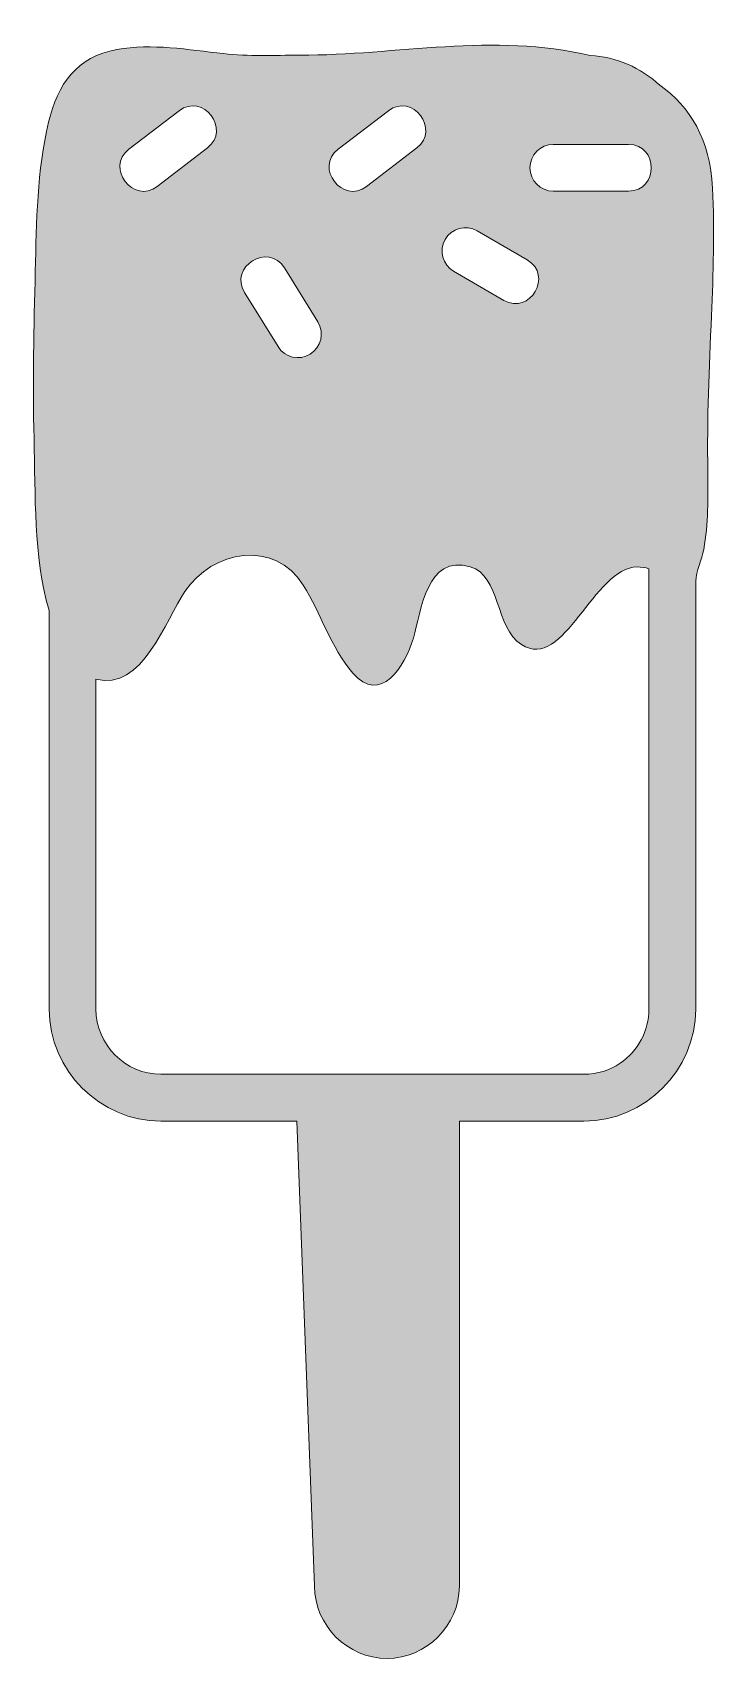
# Model space of a CAD drawing. Header units: inches. Extents: x 0 to 43, y 0 to 102.
import ezdxf

# ---------------------------------------------------------------- set-up
doc = ezdxf.new("R2010")
doc.units = ezdxf.units.IN
doc.header["$MEASUREMENT"] = 0
doc.layers.add('Layer 1', color=7, linetype='Continuous')

msp = doc.modelspace()

# ---------------------------------------------------------------- hatches: boundary and pattern name
at = {"layer": 'Layer 1', "true_color": 0xf77fb0}
h = msp.add_hatch(color=231, dxfattribs=at)
h.dxf.hatch_style = 2
edge = h.paths.add_edge_path()
edge.add_spline(control_points=[(39.49, 99.08), (38.29, 100.19), (36.73, 100.86), (35.1, 100.95), (29, 102.4), (22.91, 100.97), (16.78, 100.97), (15.18, 100.97), (13.57, 100.89), (11.97, 101.07), (9.77, 101.31), (7.49, 101.73), (5.27, 101.33), (2.73, 100.87), (1.53, 99.16), (0.96, 96.75), (0.23, 93.69), (0.19, 90.49), (0.12, 87.37), (0.04, 83.85), (-0.06, 80.35), (0.04, 76.84), (0.14, 73.26), (-0.01, 69.47), (0.99, 66), (0.99, 66), (0.99, 40.9), (0.99, 40.9), (0.99, 37.05), (4.2, 33.84), (8.04, 33.84), (8.04, 33.84), (16.61, 33.84), (16.61, 33.84), (16.61, 33.84), (17.72, 4.56), (17.72, 4.56), (17.72, 2.08), (19.8, 0), (22.29, 0), (24.77, 0), (26.85, 2.08), (26.85, 4.56), (26.85, 4.56), (26.85, 33.84), (26.85, 33.84), (26.85, 33.84), (34.69, 33.84), (34.69, 33.84), (38.54, 33.84), (41.75, 37.05), (41.75, 40.9), (41.75, 47.26), (41.75, 53.63), (41.75, 60), (41.75, 62.62), (41.75, 65.23), (41.75, 67.84), (41.75, 68.47), (42.15, 69.21), (42.26, 69.85), (42.53, 71.46), (42.54, 73.12), (42.51, 74.76), (42.46, 78.05), (42.59, 81.27), (42.74, 84.56), (42.86, 87.23), (42.93, 89.92), (42.81, 92.6), (42.67, 95.66), (41.39, 97.72), (39.49, 99.08)], knot_values=[0, 0, 0, 0, 1, 1, 1, 2, 2, 2, 3, 3, 3, 4, 4, 4, 5, 5, 5, 6, 6, 6, 7, 7, 7, 8, 8, 8, 9, 9, 9, 10, 10, 10, 11, 11, 11, 12, 12, 12, 13, 13, 13, 14, 14, 14, 15, 15, 15, 16, 16, 16, 17, 17, 17, 18, 18, 18, 19, 19, 19, 20, 20, 20, 21, 21, 21, 22, 22, 22, 23, 23, 23, 24, 24, 24, 24], degree=3, periodic=1)
edge = h.paths.add_edge_path()
edge.add_spline(control_points=[(25.95, 89.37), (26.36, 90.08), (27.26, 90.32), (27.97, 89.91), (27.97, 89.91), (31.13, 88.08), (31.13, 88.08), (32.78, 87.13), (31.3, 84.58), (29.66, 85.53), (29.66, 85.53), (26.49, 87.36), (26.49, 87.36), (25.79, 87.77), (25.55, 88.67), (25.95, 89.37)], knot_values=[0, 0, 0, 0, 1, 1, 1, 2, 2, 2, 3, 3, 3, 4, 4, 4, 5, 5, 5, 5], degree=3, periodic=1)
edge = h.paths.add_edge_path()
edge.add_spline(control_points=[(19.21, 95.05), (19.21, 95.05), (22.38, 97.47), (22.38, 97.47), (23.88, 98.63), (25.67, 96.29), (24.17, 95.14), (24.17, 95.14), (21, 92.71), (21, 92.71), (19.49, 91.55), (17.7, 93.89), (19.21, 95.05)], knot_values=[0, 0, 0, 0, 1, 1, 1, 2, 2, 2, 3, 3, 3, 4, 4, 4, 4], degree=3, periodic=1)
edge = h.paths.add_edge_path()
edge.add_spline(control_points=[(15.82, 87.58), (15.82, 87.58), (17.93, 84.17), (17.93, 84.17), (18.36, 83.48), (18.14, 82.57), (17.45, 82.14), (16.76, 81.72), (15.85, 81.93), (15.42, 82.62), (15.42, 82.62), (13.31, 86.03), (13.31, 86.03), (12.31, 87.65), (14.82, 89.2), (15.82, 87.58)], knot_values=[0, 0, 0, 0, 1, 1, 1, 2, 2, 2, 3, 3, 3, 4, 4, 4, 5, 5, 5, 5], degree=3, periodic=1)
edge = h.paths.add_edge_path()
edge.add_spline(control_points=[(6.02, 95.05), (6.02, 95.05), (9.18, 97.47), (9.18, 97.47), (10.69, 98.63), (12.48, 96.29), (10.97, 95.14), (10.97, 95.14), (7.81, 92.71), (7.81, 92.71), (6.3, 91.55), (4.51, 93.89), (6.02, 95.05)], knot_values=[0, 0, 0, 0, 1, 1, 1, 2, 2, 2, 3, 3, 3, 4, 4, 4, 4], degree=3, periodic=1)
edge = h.paths.add_edge_path()
edge.add_spline(control_points=[(38.8, 40.9), (38.8, 39.54), (38.11, 38.25), (36.99, 37.49), (36.33, 37.05), (35.55, 36.79), (34.69, 36.79), (34.69, 36.79), (8.04, 36.79), (8.04, 36.79), (5.8, 36.79), (3.94, 38.66), (3.94, 40.9), (3.94, 40.9), (3.94, 61.68), (3.94, 61.68), (6.86, 60.88), (8.35, 65.42), (9.54, 67.19), (11.3, 69.8), (15.2, 70.49), (17.01, 67.6), (18.13, 65.81), (18.74, 63.68), (20.13, 62.06), (21.88, 60.03), (23.43, 62.48), (23.95, 64.26), (24.45, 65.97), (24.78, 69.55), (27.53, 68.76), (29.45, 68.2), (29.08, 64.94), (30.77, 63.85), (33.44, 62.11), (35.32, 68.74), (38.07, 68.74), (38.31, 68.74), (38.57, 68.71), (38.8, 68.62), (38.8, 68.62), (38.8, 40.9), (38.8, 40.9)], knot_values=[0, 0, 0, 0, 1, 1, 1, 2, 2, 2, 3, 3, 3, 4, 4, 4, 5, 5, 5, 6, 6, 6, 7, 7, 7, 8, 8, 8, 9, 9, 9, 10, 10, 10, 11, 11, 11, 12, 12, 12, 13, 13, 13, 14, 14, 14, 14], degree=3, periodic=1)
edge = h.paths.add_edge_path()
edge.add_spline(control_points=[(37.52, 92.41), (37.52, 92.41), (32.77, 92.41), (32.77, 92.41), (31.96, 92.41), (31.3, 93.07), (31.3, 93.88), (31.3, 94.69), (31.96, 95.35), (32.77, 95.35), (32.77, 95.35), (37.52, 95.35), (37.52, 95.35), (39.42, 95.35), (39.42, 92.41), (37.52, 92.41)], knot_values=[0, 0, 0, 0, 1, 1, 1, 2, 2, 2, 3, 3, 3, 4, 4, 4, 5, 5, 5, 5], degree=3, periodic=1)

# ---------------------------------------------------------------- linework, layer by layer
at = {"layer": 'Layer 1', "lineweight": 0}
for points, knots in [([(39.49, 99.08), (38.29, 100.19), (36.73, 100.86), (35.1, 100.95), (29, 102.4), (22.91, 100.97), (16.78, 100.97), (15.18, 100.97), (13.57, 100.89), (11.97, 101.07), (9.77, 101.31), (7.49, 101.73), (5.27, 101.33), (2.73, 100.87), (1.53, 99.16), (0.96, 96.75), (0.23, 93.69), (0.19, 90.49), (0.12, 87.37), (0.04, 83.85), (-0.06, 80.35), (0.04, 76.84), (0.14, 73.26), (-0.01, 69.47), (0.99, 66), (0.99, 66), (0.99, 40.9), (0.99, 40.9), (0.99, 37.05), (4.2, 33.84), (8.04, 33.84), (8.04, 33.84), (16.61, 33.84), (16.61, 33.84), (16.61, 33.84), (17.72, 4.56), (17.72, 4.56), (17.72, 2.08), (19.8, 0), (22.29, 0), (24.77, 0), (26.85, 2.08), (26.85, 4.56), (26.85, 4.56), (26.85, 33.84), (26.85, 33.84), (26.85, 33.84), (34.69, 33.84), (34.69, 33.84), (38.54, 33.84), (41.75, 37.05), (41.75, 40.9), (41.75, 47.26), (41.75, 53.63), (41.75, 60), (41.75, 62.62), (41.75, 65.23), (41.75, 67.84), (41.75, 68.47), (42.15, 69.21), (42.26, 69.85), (42.53, 71.46), (42.54, 73.12), (42.51, 74.76), (42.46, 78.05), (42.59, 81.27), (42.74, 84.56), (42.86, 87.23), (42.93, 89.92), (42.81, 92.6), (42.67, 95.66), (41.39, 97.72), (39.49, 99.08)], [0, 0, 0, 0, 1, 1, 1, 2, 2, 2, 3, 3, 3, 4, 4, 4, 5, 5, 5, 6, 6, 6, 7, 7, 7, 8, 8, 8, 9, 9, 9, 10, 10, 10, 11, 11, 11, 12, 12, 12, 13, 13, 13, 14, 14, 14, 15, 15, 15, 16, 16, 16, 17, 17, 17, 18, 18, 18, 19, 19, 19, 20, 20, 20, 21, 21, 21, 22, 22, 22, 23, 23, 23, 24, 24, 24, 24]), ([(6.02, 95.05), (6.02, 95.05), (9.18, 97.47), (9.18, 97.47), (10.69, 98.63), (12.48, 96.29), (10.97, 95.14), (10.97, 95.14), (7.81, 92.71), (7.81, 92.71), (6.3, 91.55), (4.51, 93.89), (6.02, 95.05)], [0, 0, 0, 0, 1, 1, 1, 2, 2, 2, 3, 3, 3, 4, 4, 4, 4]), ([(19.21, 95.05), (19.21, 95.05), (22.38, 97.47), (22.38, 97.47), (23.88, 98.63), (25.67, 96.29), (24.17, 95.14), (24.17, 95.14), (21, 92.71), (21, 92.71), (19.49, 91.55), (17.7, 93.89), (19.21, 95.05)], [0, 0, 0, 0, 1, 1, 1, 2, 2, 2, 3, 3, 3, 4, 4, 4, 4]), ([(37.52, 92.41), (37.52, 92.41), (32.77, 92.41), (32.77, 92.41), (31.96, 92.41), (31.3, 93.07), (31.3, 93.88), (31.3, 94.69), (31.96, 95.35), (32.77, 95.35), (32.77, 95.35), (37.52, 95.35), (37.52, 95.35), (39.42, 95.35), (39.42, 92.41), (37.52, 92.41)], [0, 0, 0, 0, 1, 1, 1, 2, 2, 2, 3, 3, 3, 4, 4, 4, 5, 5, 5, 5]), ([(25.95, 89.37), (26.36, 90.08), (27.26, 90.32), (27.97, 89.91), (27.97, 89.91), (31.13, 88.08), (31.13, 88.08), (32.78, 87.13), (31.3, 84.58), (29.66, 85.53), (29.66, 85.53), (26.49, 87.36), (26.49, 87.36), (25.79, 87.77), (25.55, 88.67), (25.95, 89.37)], [0, 0, 0, 0, 1, 1, 1, 2, 2, 2, 3, 3, 3, 4, 4, 4, 5, 5, 5, 5]), ([(15.82, 87.58), (15.82, 87.58), (17.93, 84.17), (17.93, 84.17), (18.36, 83.48), (18.14, 82.57), (17.45, 82.14), (16.76, 81.72), (15.85, 81.93), (15.42, 82.62), (15.42, 82.62), (13.31, 86.03), (13.31, 86.03), (12.31, 87.65), (14.82, 89.2), (15.82, 87.58)], [0, 0, 0, 0, 1, 1, 1, 2, 2, 2, 3, 3, 3, 4, 4, 4, 5, 5, 5, 5]), ([(38.8, 40.9), (38.8, 39.54), (38.11, 38.25), (36.99, 37.49), (36.33, 37.05), (35.55, 36.79), (34.69, 36.79), (34.69, 36.79), (8.04, 36.79), (8.04, 36.79), (5.8, 36.79), (3.94, 38.66), (3.94, 40.9), (3.94, 40.9), (3.94, 61.68), (3.94, 61.68), (6.86, 60.88), (8.35, 65.42), (9.54, 67.19), (11.3, 69.8), (15.2, 70.49), (17.01, 67.6), (18.13, 65.81), (18.74, 63.68), (20.13, 62.06), (21.88, 60.03), (23.43, 62.48), (23.95, 64.26), (24.45, 65.97), (24.78, 69.55), (27.53, 68.76), (29.45, 68.2), (29.08, 64.94), (30.77, 63.85), (33.44, 62.11), (35.32, 68.74), (38.07, 68.74), (38.31, 68.74), (38.57, 68.71), (38.8, 68.62), (38.8, 68.62), (38.8, 40.9), (38.8, 40.9)], [0, 0, 0, 0, 1, 1, 1, 2, 2, 2, 3, 3, 3, 4, 4, 4, 5, 5, 5, 6, 6, 6, 7, 7, 7, 8, 8, 8, 9, 9, 9, 10, 10, 10, 11, 11, 11, 12, 12, 12, 13, 13, 13, 14, 14, 14, 14])]:
    msp.add_open_spline(points, degree=3, knots=knots, dxfattribs=at)

doc.saveas('drawing.dxf')
